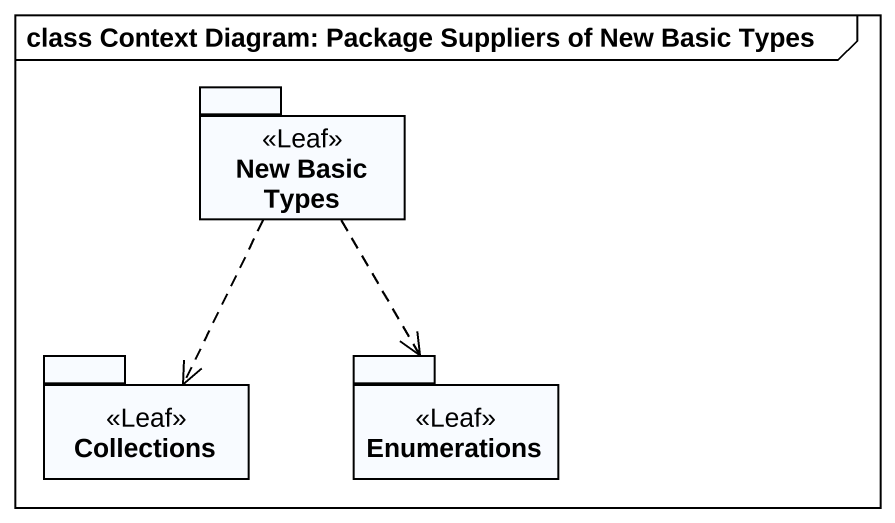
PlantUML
@startuml
mainframe class Context Diagram: Package Suppliers of New Basic Types
package "New Basic Types" as New_Basic_Types <<Leaf>> {
}
package "Collections" as Collections_ <<Leaf>> {
}
package Enumerations <<Leaf>> {
}
New_Basic_Types ..> Collections_
New_Basic_Types ..> Enumerations
@enduml
